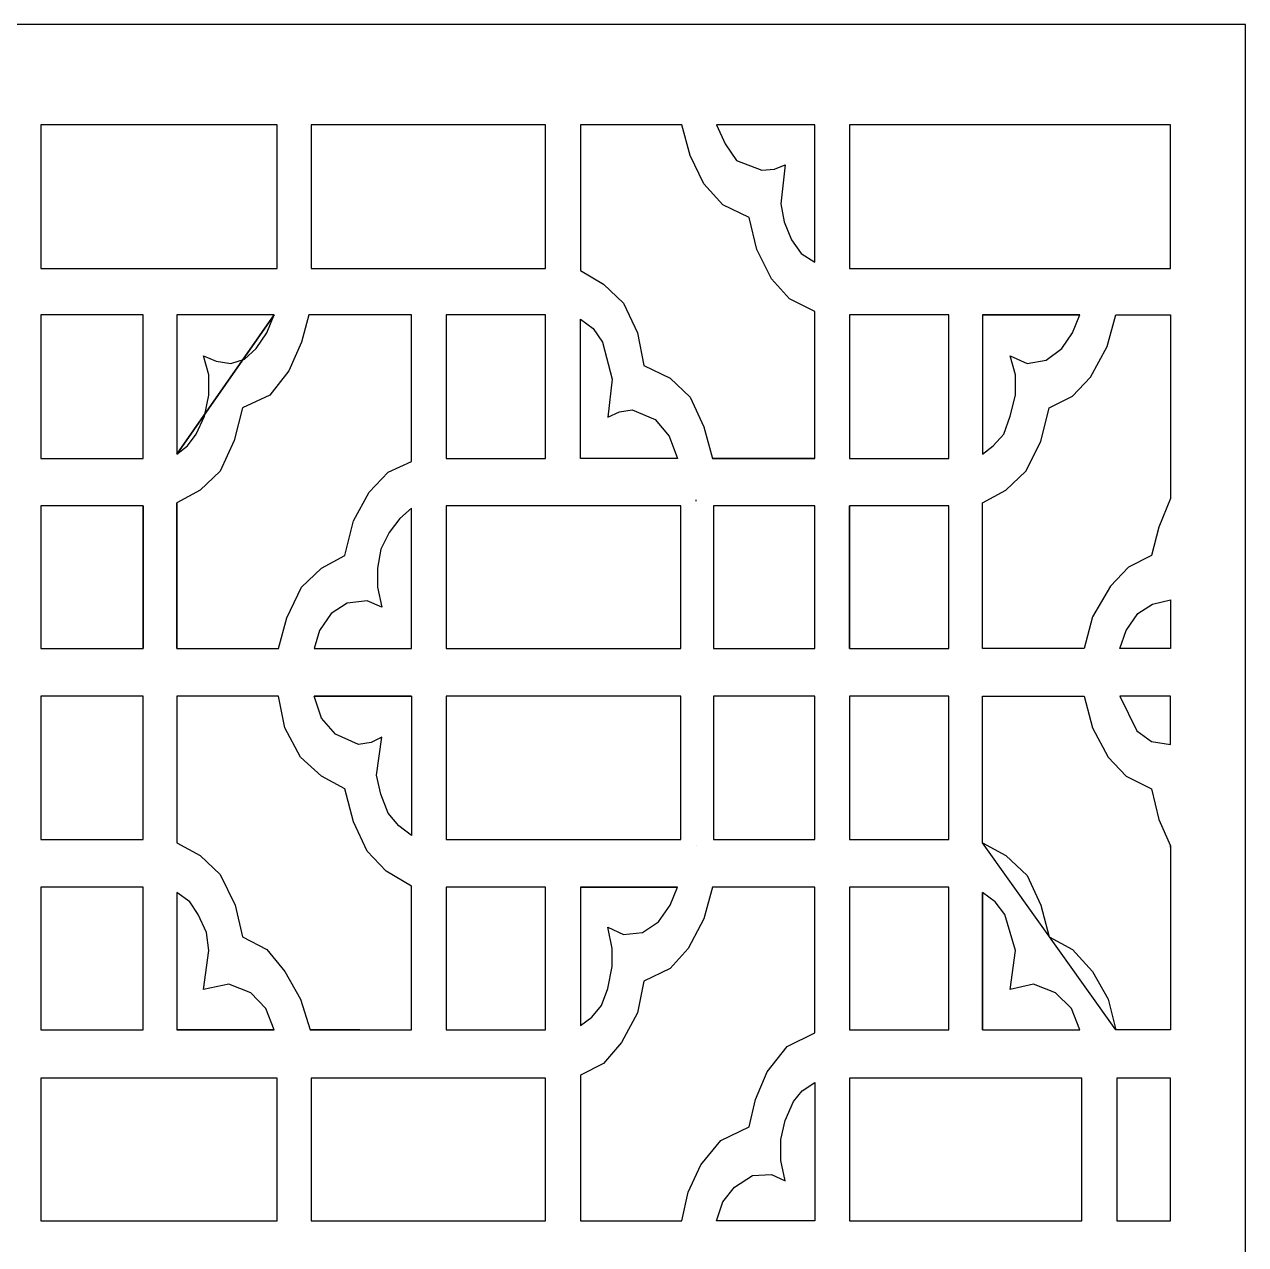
# Model space of a CAD drawing. Header units: centimetres. Extents: x 1.5 to 9.16, y 1.34 to 9.
# Drawn here: x 5.329 to 9.161, y 5.172 to 9.001 of the extents above; entities that cross this region are included whole.
import ezdxf

# ---------------------------------------------------------------- set-up
doc = ezdxf.new("R2010")
doc.units = ezdxf.units.CM
doc.header["$MEASUREMENT"] = 0
doc.layers.add('layer 1', color=7, linetype='Continuous')

msp = doc.modelspace()

# ---------------------------------------------------------------- linework, layer by layer
at = {"layer": 'layer 1', "color": 250}
for points, knots in [([(9.16051, 9.00077), (9.16051, 9.00077), (9.16051, 1.34404), (9.16051, 1.34404), (9.16051, 1.34404), (9.16051, 1.34404), (1.50046, 1.34404), (1.50046, 1.34404), (1.50046, 1.34404), (1.50046, 1.34404), (1.50046, 9.00077), (1.50046, 9.00077), (1.50046, 9.00077), (1.50046, 9.00077), (9.16051, 9.00077), (9.16051, 9.00077)], [0, 0, 0, 0, 0.2, 0.2, 0.2, 0.2, 0.4, 0.4, 0.4, 0.4, 0.6, 0.6, 0.6, 0.6, 1, 1, 1, 1]), ([(5.38019, 8.23543), (5.38019, 8.23543), (5.38019, 8.68602), (5.38019, 8.68602), (5.38019, 8.68602), (5.38019, 8.68602), (5.75457, 8.68602), (5.75457, 8.68602), (5.75457, 8.68602), (5.75457, 8.68602), (6.12234, 8.68602), (6.12234, 8.68602), (6.12234, 8.68602), (6.12234, 8.68602), (6.12234, 8.23543), (6.12234, 8.23543), (6.12234, 8.23543), (6.12234, 8.23543), (5.38019, 8.23543), (5.38019, 8.23543)], [0, 0, 0, 0, 0.1666667, 0.1666667, 0.1666667, 0.1666667, 0.3333333, 0.3333333, 0.3333333, 0.3333333, 0.5, 0.5, 0.5, 0.5, 0.6666667, 0.6666667, 0.6666667, 0.6666667, 1, 1, 1, 1]), ([(6.22836, 8.68602), (6.22836, 8.68602), (6.59612, 8.68602), (6.59612, 8.68602), (6.59612, 8.68602), (6.59612, 8.68602), (6.96388, 8.68602), (6.96388, 8.68602), (6.96388, 8.68602), (6.96388, 8.68602), (6.96388, 8.23543), (6.96388, 8.23543), (6.96388, 8.23543), (6.96388, 8.23543), (6.22836, 8.23543), (6.22836, 8.23543), (6.22836, 8.23543), (6.22836, 8.23543), (6.22836, 8.68602), (6.22836, 8.68602)], [0, 0, 0, 0, 0.1666667, 0.1666667, 0.1666667, 0.1666667, 0.3333333, 0.3333333, 0.3333333, 0.3333333, 0.5, 0.5, 0.5, 0.5, 0.6666667, 0.6666667, 0.6666667, 0.6666667, 1, 1, 1, 1]), ([(7.48736, 7.63906), (7.48736, 7.63906), (7.46086, 7.73845), (7.46086, 7.73845), (7.46086, 7.73845), (7.46086, 7.73845), (7.41779, 7.83122), (7.41779, 7.83122), (7.41779, 7.83122), (7.41779, 7.83122), (7.35484, 7.89086), (7.35484, 7.89086), (7.35484, 7.89086), (7.35484, 7.89086), (7.27201, 7.93061), (7.27201, 7.93061), (7.27201, 7.93061), (7.27201, 7.93061), (7.25213, 8.03332), (7.25213, 8.03332), (7.25213, 8.03332), (7.25213, 8.03332), (7.20906, 8.12609), (7.20906, 8.12609), (7.20906, 8.12609), (7.20906, 8.12609), (7.14611, 8.18573), (7.14611, 8.18573), (7.14611, 8.18573), (7.14611, 8.18573), (7.07322, 8.2288), (7.07322, 8.2288), (7.07322, 8.2288), (7.07322, 8.2288), (7.07322, 8.68602), (7.07322, 8.68602), (7.07322, 8.68602), (7.07322, 8.68602), (7.39128, 8.68602), (7.39128, 8.68602), (7.39128, 8.68602), (7.39128, 8.68602), (7.41779, 8.58994), (7.41779, 8.58994), (7.41779, 8.58994), (7.41779, 8.58994), (7.46086, 8.50048), (7.46086, 8.50048), (7.46086, 8.50048), (7.46086, 8.50048), (7.52049, 8.43422), (7.52049, 8.43422), (7.52049, 8.43422), (7.52049, 8.43422), (7.60332, 8.39446), (7.60332, 8.39446), (7.60332, 8.39446), (7.60332, 8.39446), (7.62652, 8.29506), (7.62652, 8.29506), (7.62652, 8.29506), (7.62652, 8.29506), (7.6729, 8.20229), (7.6729, 8.20229), (7.6729, 8.20229), (7.6729, 8.20229), (7.72922, 8.13934), (7.72922, 8.13934), (7.72922, 8.13934), (7.72922, 8.13934), (7.80875, 8.09959), (7.80875, 8.09959), (7.80875, 8.09959), (7.80875, 8.09959), (7.80875, 7.63906), (7.80875, 7.63906), (7.80875, 7.63906), (7.80875, 7.63906), (7.48736, 7.63906), (7.48736, 7.63906)], [0, 0, 0, 0, 0.047619, 0.047619, 0.047619, 0.047619, 0.0952381, 0.0952381, 0.0952381, 0.0952381, 0.1428571, 0.1428571, 0.1428571, 0.1428571, 0.1904762, 0.1904762, 0.1904762, 0.1904762, 0.2380952, 0.2380952, 0.2380952, 0.2380952, 0.2857143, 0.2857143, 0.2857143, 0.2857143, 0.3333333, 0.3333333, 0.3333333, 0.3333333, 0.3809524, 0.3809524, 0.3809524, 0.3809524, 0.4285714, 0.4285714, 0.4285714, 0.4285714, 0.4761905, 0.4761905, 0.4761905, 0.4761905, 0.5238095, 0.5238095, 0.5238095, 0.5238095, 0.5714286, 0.5714286, 0.5714286, 0.5714286, 0.6190476, 0.6190476, 0.6190476, 0.6190476, 0.6666667, 0.6666667, 0.6666667, 0.6666667, 0.7142857, 0.7142857, 0.7142857, 0.7142857, 0.7619048, 0.7619048, 0.7619048, 0.7619048, 0.8095238, 0.8095238, 0.8095238, 0.8095238, 0.8571429, 0.8571429, 0.8571429, 0.8571429, 0.9047619, 0.9047619, 0.9047619, 0.9047619, 1, 1, 1, 1]), ([(7.50062, 8.68602), (7.50062, 8.68602), (7.80875, 8.68602), (7.80875, 8.68602), (7.80875, 8.68602), (7.80875, 8.68602), (7.80875, 8.25531), (7.80875, 8.25531), (7.80875, 8.25531), (7.80875, 8.25531), (7.76567, 8.28181), (7.76567, 8.28181), (7.76567, 8.28181), (7.76567, 8.28181), (7.73585, 8.32488), (7.73585, 8.32488), (7.73585, 8.32488), (7.73585, 8.32488), (7.71266, 8.38121), (7.71266, 8.38121), (7.71266, 8.38121), (7.71266, 8.38121), (7.70272, 8.43753), (7.70272, 8.43753), (7.70272, 8.43753), (7.70272, 8.43753), (7.71597, 8.56012), (7.71597, 8.56012), (7.71597, 8.56012), (7.71597, 8.56012), (7.68284, 8.54686), (7.68284, 8.54686), (7.68284, 8.54686), (7.68284, 8.54686), (7.64308, 8.54355), (7.64308, 8.54355), (7.64308, 8.54355), (7.64308, 8.54355), (7.56357, 8.57337), (7.56357, 8.57337), (7.56357, 8.57337), (7.56357, 8.57337), (7.52712, 8.62638), (7.52712, 8.62638), (7.52712, 8.62638), (7.52712, 8.62638), (7.50062, 8.68602), (7.50062, 8.68602)], [0, 0, 0, 0, 0.0769231, 0.0769231, 0.0769231, 0.0769231, 0.1538462, 0.1538462, 0.1538462, 0.1538462, 0.2307692, 0.2307692, 0.2307692, 0.2307692, 0.3076923, 0.3076923, 0.3076923, 0.3076923, 0.3846154, 0.3846154, 0.3846154, 0.3846154, 0.4615385, 0.4615385, 0.4615385, 0.4615385, 0.5384615, 0.5384615, 0.5384615, 0.5384615, 0.6153846, 0.6153846, 0.6153846, 0.6153846, 0.6923077, 0.6923077, 0.6923077, 0.6923077, 0.7692308, 0.7692308, 0.7692308, 0.7692308, 0.8461538, 0.8461538, 0.8461538, 0.8461538, 1, 1, 1, 1]), ([(8.92528, 8.23543), (8.92528, 8.23543), (7.91807, 8.23543), (7.91807, 8.23543), (7.91807, 8.23543), (7.91807, 8.23543), (7.91807, 8.68602), (7.91807, 8.68602), (7.91807, 8.68602), (7.91807, 8.68602), (8.28254, 8.68602), (8.28254, 8.68602), (8.28254, 8.68602), (8.28254, 8.68602), (8.70331, 8.68602), (8.70331, 8.68602), (8.70331, 8.68602), (8.70331, 8.68602), (8.92528, 8.68602), (8.92528, 8.68602), (8.92528, 8.68602), (8.92528, 8.68602), (8.92528, 8.23543), (8.92528, 8.23543)], [0, 0, 0, 0, 0.1428571, 0.1428571, 0.1428571, 0.1428571, 0.2857143, 0.2857143, 0.2857143, 0.2857143, 0.4285714, 0.4285714, 0.4285714, 0.4285714, 0.5714286, 0.5714286, 0.5714286, 0.5714286, 0.7142857, 0.7142857, 0.7142857, 0.7142857, 1, 1, 1, 1]), ([(5.38019, 8.08965), (5.38019, 8.08965), (5.70156, 8.08965), (5.70156, 8.08965), (5.70156, 8.08965), (5.70156, 8.08965), (5.70156, 7.63906), (5.70156, 7.63906), (5.70156, 7.63906), (5.70156, 7.63906), (5.38019, 7.63906), (5.38019, 7.63906), (5.38019, 7.63906), (5.38019, 7.63906), (5.38019, 8.08965), (5.38019, 8.08965)], [0, 0, 0, 0, 0.2, 0.2, 0.2, 0.2, 0.4, 0.4, 0.4, 0.4, 0.6, 0.6, 0.6, 0.6, 1, 1, 1, 1]), ([(5.80758, 7.65231), (5.80758, 7.65231), (5.80758, 8.08965), (5.80758, 8.08965), (5.80758, 8.08965), (5.80758, 8.08965), (6.1124, 8.08965), (6.1124, 8.08965), (6.1124, 8.08965), (6.1124, 8.08965), (5.80758, 7.65231), (5.80758, 7.65231)], [0, 0, 0, 0, 0.25, 0.25, 0.25, 0.25, 0.5, 0.5, 0.5, 0.5, 1, 1, 1, 1]), ([(6.1124, 8.08965), (6.1124, 8.08965), (6.0892, 8.03332), (6.0892, 8.03332), (6.0892, 8.03332), (6.0892, 8.03332), (6.05607, 7.98363), (6.05607, 7.98363), (6.05607, 7.98363), (6.05607, 7.98363), (6.01963, 7.95049), (6.01963, 7.95049), (6.01963, 7.95049), (6.01963, 7.95049), (5.97656, 7.93724), (5.97656, 7.93724), (5.97656, 7.93724), (5.97656, 7.93724), (5.93017, 7.94387), (5.93017, 7.94387), (5.93017, 7.94387), (5.93017, 7.94387), (5.89041, 7.96043), (5.89041, 7.96043), (5.89041, 7.96043), (5.89041, 7.96043), (5.90698, 7.9008), (5.90698, 7.9008), (5.90698, 7.9008), (5.90698, 7.9008), (5.90698, 7.83785), (5.90698, 7.83785), (5.90698, 7.83785), (5.90698, 7.83785), (5.89373, 7.77158), (5.89373, 7.77158), (5.89373, 7.77158), (5.89373, 7.77158), (5.86722, 7.71526), (5.86722, 7.71526), (5.86722, 7.71526), (5.86722, 7.71526), (5.84072, 7.67881), (5.84072, 7.67881), (5.84072, 7.67881), (5.84072, 7.67881), (5.80758, 7.65231), (5.80758, 7.65231), (5.80758, 7.65231), (5.80758, 7.65231), (6.1124, 8.08965), (6.1124, 8.08965)], [0, 0, 0, 0, 0.0714286, 0.0714286, 0.0714286, 0.0714286, 0.1428571, 0.1428571, 0.1428571, 0.1428571, 0.2142857, 0.2142857, 0.2142857, 0.2142857, 0.2857143, 0.2857143, 0.2857143, 0.2857143, 0.3571429, 0.3571429, 0.3571429, 0.3571429, 0.4285714, 0.4285714, 0.4285714, 0.4285714, 0.5, 0.5, 0.5, 0.5, 0.5714286, 0.5714286, 0.5714286, 0.5714286, 0.6428571, 0.6428571, 0.6428571, 0.6428571, 0.7142857, 0.7142857, 0.7142857, 0.7142857, 0.7857143, 0.7857143, 0.7857143, 0.7857143, 0.8571429, 0.8571429, 0.8571429, 0.8571429, 1, 1, 1, 1]), ([(5.80758, 7.4999), (5.80758, 7.4999), (5.88047, 7.53966), (5.88047, 7.53966), (5.88047, 7.53966), (5.88047, 7.53966), (5.94342, 7.5993), (5.94342, 7.5993), (5.94342, 7.5993), (5.94342, 7.5993), (5.9865, 7.69538), (5.9865, 7.69538), (5.9865, 7.69538), (5.9865, 7.69538), (6.013, 7.79809), (6.013, 7.79809), (6.013, 7.79809), (6.013, 7.79809), (6.09914, 7.83785), (6.09914, 7.83785), (6.09914, 7.83785), (6.09914, 7.83785), (6.15878, 7.91405), (6.15878, 7.91405), (6.15878, 7.91405), (6.15878, 7.91405), (6.19854, 8.0035), (6.19854, 8.0035), (6.19854, 8.0035), (6.19854, 8.0035), (6.22173, 8.08965), (6.22173, 8.08965), (6.22173, 8.08965), (6.22173, 8.08965), (6.54311, 8.08965), (6.54311, 8.08965), (6.54311, 8.08965), (6.54311, 8.08965), (6.54311, 7.62912), (6.54311, 7.62912), (6.54311, 7.62912), (6.54311, 7.62912), (6.47022, 7.59598), (6.47022, 7.59598), (6.47022, 7.59598), (6.47022, 7.59598), (6.41058, 7.53303), (6.41058, 7.53303), (6.41058, 7.53303), (6.41058, 7.53303), (6.36088, 7.44358), (6.36088, 7.44358), (6.36088, 7.44358), (6.36088, 7.44358), (6.33438, 7.33424), (6.33438, 7.33424), (6.33438, 7.33424), (6.33438, 7.33424), (6.26149, 7.29449), (6.26149, 7.29449), (6.26149, 7.29449), (6.26149, 7.29449), (6.19854, 7.23485), (6.19854, 7.23485), (6.19854, 7.23485), (6.19854, 7.23485), (6.15215, 7.13877), (6.15215, 7.13877), (6.15215, 7.13877), (6.15215, 7.13877), (6.12565, 7.04269), (6.12565, 7.04269), (6.12565, 7.04269), (6.12565, 7.04269), (5.80758, 7.04269), (5.80758, 7.04269), (5.80758, 7.04269), (5.80758, 7.04269), (5.80758, 7.4999), (5.80758, 7.4999)], [0, 0, 0, 0, 0.047619, 0.047619, 0.047619, 0.047619, 0.0952381, 0.0952381, 0.0952381, 0.0952381, 0.1428571, 0.1428571, 0.1428571, 0.1428571, 0.1904762, 0.1904762, 0.1904762, 0.1904762, 0.2380952, 0.2380952, 0.2380952, 0.2380952, 0.2857143, 0.2857143, 0.2857143, 0.2857143, 0.3333333, 0.3333333, 0.3333333, 0.3333333, 0.3809524, 0.3809524, 0.3809524, 0.3809524, 0.4285714, 0.4285714, 0.4285714, 0.4285714, 0.4761905, 0.4761905, 0.4761905, 0.4761905, 0.5238095, 0.5238095, 0.5238095, 0.5238095, 0.5714286, 0.5714286, 0.5714286, 0.5714286, 0.6190476, 0.6190476, 0.6190476, 0.6190476, 0.6666667, 0.6666667, 0.6666667, 0.6666667, 0.7142857, 0.7142857, 0.7142857, 0.7142857, 0.7619048, 0.7619048, 0.7619048, 0.7619048, 0.8095238, 0.8095238, 0.8095238, 0.8095238, 0.8571429, 0.8571429, 0.8571429, 0.8571429, 0.9047619, 0.9047619, 0.9047619, 0.9047619, 1, 1, 1, 1]), ([(6.96388, 8.08965), (6.96388, 8.08965), (6.96388, 7.63906), (6.96388, 7.63906), (6.96388, 7.63906), (6.96388, 7.63906), (6.65244, 7.63906), (6.65244, 7.63906), (6.65244, 7.63906), (6.65244, 7.63906), (6.65244, 8.08965), (6.65244, 8.08965), (6.65244, 8.08965), (6.65244, 8.08965), (6.96388, 8.08965), (6.96388, 8.08965)], [0, 0, 0, 0, 0.2, 0.2, 0.2, 0.2, 0.4, 0.4, 0.4, 0.4, 0.6, 0.6, 0.6, 0.6, 1, 1, 1, 1]), ([(7.91807, 7.63906), (7.91807, 7.63906), (7.91807, 8.08965), (7.91807, 8.08965), (7.91807, 8.08965), (7.91807, 8.08965), (8.22953, 8.08965), (8.22953, 8.08965), (8.22953, 8.08965), (8.22953, 8.08965), (8.22953, 7.63906), (8.22953, 7.63906), (8.22953, 7.63906), (8.22953, 7.63906), (7.91807, 7.63906), (7.91807, 7.63906)], [0, 0, 0, 0, 0.2, 0.2, 0.2, 0.2, 0.4, 0.4, 0.4, 0.4, 0.6, 0.6, 0.6, 0.6, 1, 1, 1, 1]), ([(8.33553, 7.4999), (8.33553, 7.4999), (8.33553, 7.04269), (8.33553, 7.04269), (8.33553, 7.04269), (8.33553, 7.04269), (8.65361, 7.04269), (8.65361, 7.04269), (8.65361, 7.04269), (8.65361, 7.04269), (8.68012, 7.14208), (8.68012, 7.14208), (8.68012, 7.14208), (8.68012, 7.14208), (8.73644, 7.23816), (8.73644, 7.23816), (8.73644, 7.23816), (8.73644, 7.23816), (8.79275, 7.2978), (8.79275, 7.2978), (8.79275, 7.2978), (8.79275, 7.2978), (8.86564, 7.33424), (8.86564, 7.33424), (8.86564, 7.33424), (8.86564, 7.33424), (8.88885, 7.4237), (8.88885, 7.4237), (8.88885, 7.4237), (8.88885, 7.4237), (8.92528, 7.51316), (8.92528, 7.51316), (8.92528, 7.51316), (8.92528, 7.51316), (8.92528, 8.08965), (8.92528, 8.08965), (8.92528, 8.08965), (8.92528, 8.08965), (8.75299, 8.08965), (8.75299, 8.08965), (8.75299, 8.08965), (8.75299, 8.08965), (8.7265, 7.99025), (8.7265, 7.99025), (8.7265, 7.99025), (8.7265, 7.99025), (8.67349, 7.89417), (8.67349, 7.89417), (8.67349, 7.89417), (8.67349, 7.89417), (8.61715, 7.83453), (8.61715, 7.83453), (8.61715, 7.83453), (8.61715, 7.83453), (8.54426, 7.79809), (8.54426, 7.79809), (8.54426, 7.79809), (8.54426, 7.79809), (8.51776, 7.69207), (8.51776, 7.69207), (8.51776, 7.69207), (8.51776, 7.69207), (8.47137, 7.5993), (8.47137, 7.5993), (8.47137, 7.5993), (8.47137, 7.5993), (8.40842, 7.53966), (8.40842, 7.53966), (8.40842, 7.53966), (8.40842, 7.53966), (8.33553, 7.4999), (8.33553, 7.4999)], [0, 0, 0, 0, 0.0526316, 0.0526316, 0.0526316, 0.0526316, 0.1052632, 0.1052632, 0.1052632, 0.1052632, 0.1578947, 0.1578947, 0.1578947, 0.1578947, 0.2105263, 0.2105263, 0.2105263, 0.2105263, 0.2631579, 0.2631579, 0.2631579, 0.2631579, 0.3157895, 0.3157895, 0.3157895, 0.3157895, 0.3684211, 0.3684211, 0.3684211, 0.3684211, 0.4210526, 0.4210526, 0.4210526, 0.4210526, 0.4736842, 0.4736842, 0.4736842, 0.4736842, 0.5263158, 0.5263158, 0.5263158, 0.5263158, 0.5789474, 0.5789474, 0.5789474, 0.5789474, 0.6315789, 0.6315789, 0.6315789, 0.6315789, 0.6842105, 0.6842105, 0.6842105, 0.6842105, 0.7368421, 0.7368421, 0.7368421, 0.7368421, 0.7894737, 0.7894737, 0.7894737, 0.7894737, 0.8421053, 0.8421053, 0.8421053, 0.8421053, 0.8947368, 0.8947368, 0.8947368, 0.8947368, 1, 1, 1, 1]), ([(8.64036, 8.08965), (8.64036, 8.08965), (8.61715, 8.03332), (8.61715, 8.03332), (8.61715, 8.03332), (8.61715, 8.03332), (8.58402, 7.98363), (8.58402, 7.98363), (8.58402, 7.98363), (8.58402, 7.98363), (8.53432, 7.94718), (8.53432, 7.94718), (8.53432, 7.94718), (8.53432, 7.94718), (8.47469, 7.93724), (8.47469, 7.93724), (8.47469, 7.93724), (8.47469, 7.93724), (8.42168, 7.96043), (8.42168, 7.96043), (8.42168, 7.96043), (8.42168, 7.96043), (8.43824, 7.9008), (8.43824, 7.9008), (8.43824, 7.9008), (8.43824, 7.9008), (8.43824, 7.83785), (8.43824, 7.83785), (8.43824, 7.83785), (8.43824, 7.83785), (8.42168, 7.77158), (8.42168, 7.77158), (8.42168, 7.77158), (8.42168, 7.77158), (8.4018, 7.71526), (8.4018, 7.71526), (8.4018, 7.71526), (8.4018, 7.71526), (8.36867, 7.67881), (8.36867, 7.67881), (8.36867, 7.67881), (8.36867, 7.67881), (8.33553, 7.65231), (8.33553, 7.65231), (8.33553, 7.65231), (8.33553, 7.65231), (8.33553, 8.08965), (8.33553, 8.08965), (8.33553, 8.08965), (8.33553, 8.08965), (8.64036, 8.08965), (8.64036, 8.08965)], [0, 0, 0, 0, 0.0714286, 0.0714286, 0.0714286, 0.0714286, 0.1428571, 0.1428571, 0.1428571, 0.1428571, 0.2142857, 0.2142857, 0.2142857, 0.2142857, 0.2857143, 0.2857143, 0.2857143, 0.2857143, 0.3571429, 0.3571429, 0.3571429, 0.3571429, 0.4285714, 0.4285714, 0.4285714, 0.4285714, 0.5, 0.5, 0.5, 0.5, 0.5714286, 0.5714286, 0.5714286, 0.5714286, 0.6428571, 0.6428571, 0.6428571, 0.6428571, 0.7142857, 0.7142857, 0.7142857, 0.7142857, 0.7857143, 0.7857143, 0.7857143, 0.7857143, 0.8571429, 0.8571429, 0.8571429, 0.8571429, 1, 1, 1, 1]), ([(8.33553, 8.08965), (8.33553, 8.08965), (8.64036, 8.08965), (8.64036, 8.08965), (8.64036, 8.08965), (8.64036, 8.08965), (8.33553, 8.08965), (8.33553, 8.08965)], [0, 0, 0, 0, 0.3333333, 0.3333333, 0.3333333, 0.3333333, 1, 1, 1, 1]), ([(7.07322, 8.07639), (7.07322, 8.07639), (7.07322, 7.63906), (7.07322, 7.63906), (7.07322, 7.63906), (7.07322, 7.63906), (7.37803, 7.63906), (7.37803, 7.63906), (7.37803, 7.63906), (7.37803, 7.63906), (7.35152, 7.70863), (7.35152, 7.70863), (7.35152, 7.70863), (7.35152, 7.70863), (7.30845, 7.76164), (7.30845, 7.76164), (7.30845, 7.76164), (7.30845, 7.76164), (7.23556, 7.79146), (7.23556, 7.79146), (7.23556, 7.79146), (7.23556, 7.79146), (7.1958, 7.78484), (7.1958, 7.78484), (7.1958, 7.78484), (7.1958, 7.78484), (7.15936, 7.76827), (7.15936, 7.76827), (7.15936, 7.76827), (7.15936, 7.76827), (7.17261, 7.88754), (7.17261, 7.88754), (7.17261, 7.88754), (7.17261, 7.88754), (7.14279, 8.0035), (7.14279, 8.0035), (7.14279, 8.0035), (7.14279, 8.0035), (7.11297, 8.04658), (7.11297, 8.04658), (7.11297, 8.04658), (7.11297, 8.04658), (7.07322, 8.07639), (7.07322, 8.07639)], [0, 0, 0, 0, 0.0833333, 0.0833333, 0.0833333, 0.0833333, 0.1666667, 0.1666667, 0.1666667, 0.1666667, 0.25, 0.25, 0.25, 0.25, 0.3333333, 0.3333333, 0.3333333, 0.3333333, 0.4166667, 0.4166667, 0.4166667, 0.4166667, 0.5, 0.5, 0.5, 0.5, 0.5833333, 0.5833333, 0.5833333, 0.5833333, 0.6666667, 0.6666667, 0.6666667, 0.6666667, 0.75, 0.75, 0.75, 0.75, 0.8333333, 0.8333333, 0.8333333, 0.8333333, 1, 1, 1, 1]), ([(7.80875, 7.63906), (7.80875, 7.63906), (7.48736, 7.63906), (7.48736, 7.63906), (7.48736, 7.63906), (7.48736, 7.63906), (7.80875, 7.63906), (7.80875, 7.63906)], [0, 0, 0, 0, 0.3333333, 0.3333333, 0.3333333, 0.3333333, 1, 1, 1, 1]), ([(5.70156, 7.04269), (5.70156, 7.04269), (5.38019, 7.04269), (5.38019, 7.04269), (5.38019, 7.04269), (5.38019, 7.04269), (5.38019, 7.48996), (5.38019, 7.48996), (5.38019, 7.48996), (5.38019, 7.48996), (5.70156, 7.48996), (5.70156, 7.48996), (5.70156, 7.48996), (5.70156, 7.48996), (5.70156, 7.04269), (5.70156, 7.04269)], [0, 0, 0, 0, 0.2, 0.2, 0.2, 0.2, 0.4, 0.4, 0.4, 0.4, 0.6, 0.6, 0.6, 0.6, 1, 1, 1, 1]), ([(5.70156, 7.48996), (5.70156, 7.48996), (5.70156, 7.04269), (5.70156, 7.04269), (5.70156, 7.04269), (5.70156, 7.04269), (5.70156, 7.48996), (5.70156, 7.48996)], [0, 0, 0, 0, 0.3333333, 0.3333333, 0.3333333, 0.3333333, 1, 1, 1, 1]), ([(5.80758, 7.04269), (5.80758, 7.04269), (5.80758, 7.4999), (5.80758, 7.4999), (5.80758, 7.4999), (5.80758, 7.4999), (5.80758, 7.04269), (5.80758, 7.04269)], [0, 0, 0, 0, 0.3333333, 0.3333333, 0.3333333, 0.3333333, 1, 1, 1, 1]), ([(6.54311, 7.48334), (6.54311, 7.48334), (6.54311, 7.04269), (6.54311, 7.04269), (6.54311, 7.04269), (6.54311, 7.04269), (6.2383, 7.04269), (6.2383, 7.04269), (6.2383, 7.04269), (6.2383, 7.04269), (6.25486, 7.09901), (6.25486, 7.09901), (6.25486, 7.09901), (6.25486, 7.09901), (6.29131, 7.15202), (6.29131, 7.15202), (6.29131, 7.15202), (6.29131, 7.15202), (6.34101, 7.18515), (6.34101, 7.18515), (6.34101, 7.18515), (6.34101, 7.18515), (6.40396, 7.19178), (6.40396, 7.19178), (6.40396, 7.19178), (6.40396, 7.19178), (6.45034, 7.1719), (6.45034, 7.1719), (6.45034, 7.1719), (6.45034, 7.1719), (6.43709, 7.23485), (6.43709, 7.23485), (6.43709, 7.23485), (6.43709, 7.23485), (6.43709, 7.29449), (6.43709, 7.29449), (6.43709, 7.29449), (6.43709, 7.29449), (6.44703, 7.35412), (6.44703, 7.35412), (6.44703, 7.35412), (6.44703, 7.35412), (6.47353, 7.40713), (6.47353, 7.40713), (6.47353, 7.40713), (6.47353, 7.40713), (6.50666, 7.45021), (6.50666, 7.45021), (6.50666, 7.45021), (6.50666, 7.45021), (6.54311, 7.48334), (6.54311, 7.48334)], [0, 0, 0, 0, 0.0714286, 0.0714286, 0.0714286, 0.0714286, 0.1428571, 0.1428571, 0.1428571, 0.1428571, 0.2142857, 0.2142857, 0.2142857, 0.2142857, 0.2857143, 0.2857143, 0.2857143, 0.2857143, 0.3571429, 0.3571429, 0.3571429, 0.3571429, 0.4285714, 0.4285714, 0.4285714, 0.4285714, 0.5, 0.5, 0.5, 0.5, 0.5714286, 0.5714286, 0.5714286, 0.5714286, 0.6428571, 0.6428571, 0.6428571, 0.6428571, 0.7142857, 0.7142857, 0.7142857, 0.7142857, 0.7857143, 0.7857143, 0.7857143, 0.7857143, 0.8571429, 0.8571429, 0.8571429, 0.8571429, 1, 1, 1, 1]), ([(7.38797, 7.48996), (7.38797, 7.48996), (7.38797, 7.04269), (7.38797, 7.04269), (7.38797, 7.04269), (7.38797, 7.04269), (6.65244, 7.04269), (6.65244, 7.04269), (6.65244, 7.04269), (6.65244, 7.04269), (6.65244, 7.48996), (6.65244, 7.48996), (6.65244, 7.48996), (6.65244, 7.48996), (7.38797, 7.48996), (7.38797, 7.48996)], [0, 0, 0, 0, 0.2, 0.2, 0.2, 0.2, 0.4, 0.4, 0.4, 0.4, 0.6, 0.6, 0.6, 0.6, 1, 1, 1, 1]), ([(7.43435, 7.50653), (7.43435, 7.50653), (7.43766, 7.50653), (7.43766, 7.50653), (7.43766, 7.50653), (7.43766, 7.50653), (7.43435, 7.50653), (7.43435, 7.50653)], [0, 0, 0, 0, 0.3333333, 0.3333333, 0.3333333, 0.3333333, 1, 1, 1, 1]), ([(7.80875, 7.48996), (7.80875, 7.48996), (7.80875, 7.04269), (7.80875, 7.04269), (7.80875, 7.04269), (7.80875, 7.04269), (7.49068, 7.04269), (7.49068, 7.04269), (7.49068, 7.04269), (7.49068, 7.04269), (7.49068, 7.48996), (7.49068, 7.48996), (7.49068, 7.48996), (7.49068, 7.48996), (7.80875, 7.48996), (7.80875, 7.48996)], [0, 0, 0, 0, 0.2, 0.2, 0.2, 0.2, 0.4, 0.4, 0.4, 0.4, 0.6, 0.6, 0.6, 0.6, 1, 1, 1, 1]), ([(7.91807, 7.48996), (7.91807, 7.48996), (8.22953, 7.48996), (8.22953, 7.48996), (8.22953, 7.48996), (8.22953, 7.48996), (8.22953, 7.04269), (8.22953, 7.04269), (8.22953, 7.04269), (8.22953, 7.04269), (7.91807, 7.04269), (7.91807, 7.04269), (7.91807, 7.04269), (7.91807, 7.04269), (7.91807, 7.48996), (7.91807, 7.48996)], [0, 0, 0, 0, 0.2, 0.2, 0.2, 0.2, 0.4, 0.4, 0.4, 0.4, 0.6, 0.6, 0.6, 0.6, 1, 1, 1, 1]), ([(7.91807, 7.04269), (7.91807, 7.04269), (7.91807, 7.48996), (7.91807, 7.48996), (7.91807, 7.48996), (7.91807, 7.48996), (7.91807, 7.04269), (7.91807, 7.04269)], [0, 0, 0, 0, 0.3333333, 0.3333333, 0.3333333, 0.3333333, 1, 1, 1, 1]), ([(8.76625, 7.04269), (8.76625, 7.04269), (8.92528, 7.04269), (8.92528, 7.04269), (8.92528, 7.04269), (8.92528, 7.04269), (8.92528, 7.19509), (8.92528, 7.19509), (8.92528, 7.19509), (8.92528, 7.19509), (8.86897, 7.18184), (8.86897, 7.18184), (8.86897, 7.18184), (8.86897, 7.18184), (8.82258, 7.15202), (8.82258, 7.15202), (8.82258, 7.15202), (8.82258, 7.15202), (8.78613, 7.09901), (8.78613, 7.09901), (8.78613, 7.09901), (8.78613, 7.09901), (8.76625, 7.04269), (8.76625, 7.04269)], [0, 0, 0, 0, 0.1428571, 0.1428571, 0.1428571, 0.1428571, 0.2857143, 0.2857143, 0.2857143, 0.2857143, 0.4285714, 0.4285714, 0.4285714, 0.4285714, 0.5714286, 0.5714286, 0.5714286, 0.5714286, 0.7142857, 0.7142857, 0.7142857, 0.7142857, 1, 1, 1, 1]), ([(5.70156, 6.89359), (5.70156, 6.89359), (5.70156, 6.443), (5.70156, 6.443), (5.70156, 6.443), (5.70156, 6.443), (5.38019, 6.443), (5.38019, 6.443), (5.38019, 6.443), (5.38019, 6.443), (5.38019, 6.89359), (5.38019, 6.89359), (5.38019, 6.89359), (5.38019, 6.89359), (5.70156, 6.89359), (5.70156, 6.89359)], [0, 0, 0, 0, 0.2, 0.2, 0.2, 0.2, 0.4, 0.4, 0.4, 0.4, 0.6, 0.6, 0.6, 0.6, 1, 1, 1, 1]), ([(6.22504, 5.84663), (6.22504, 5.84663), (6.19523, 5.94271), (6.19523, 5.94271), (6.19523, 5.94271), (6.19523, 5.94271), (6.14553, 6.02886), (6.14553, 6.02886), (6.14553, 6.02886), (6.14553, 6.02886), (6.0892, 6.09843), (6.0892, 6.09843), (6.0892, 6.09843), (6.0892, 6.09843), (6.013, 6.13819), (6.013, 6.13819), (6.013, 6.13819), (6.013, 6.13819), (5.98981, 6.23759), (5.98981, 6.23759), (5.98981, 6.23759), (5.98981, 6.23759), (5.94342, 6.33367), (5.94342, 6.33367), (5.94342, 6.33367), (5.94342, 6.33367), (5.88047, 6.3933), (5.88047, 6.3933), (5.88047, 6.3933), (5.88047, 6.3933), (5.80758, 6.43306), (5.80758, 6.43306), (5.80758, 6.43306), (5.80758, 6.43306), (5.80758, 6.89359), (5.80758, 6.89359), (5.80758, 6.89359), (5.80758, 6.89359), (6.12565, 6.89359), (6.12565, 6.89359), (6.12565, 6.89359), (6.12565, 6.89359), (6.14553, 6.7942), (6.14553, 6.7942), (6.14553, 6.7942), (6.14553, 6.7942), (6.19523, 6.70143), (6.19523, 6.70143), (6.19523, 6.70143), (6.19523, 6.70143), (6.26149, 6.64179), (6.26149, 6.64179), (6.26149, 6.64179), (6.26149, 6.64179), (6.33438, 6.60203), (6.33438, 6.60203), (6.33438, 6.60203), (6.33438, 6.60203), (6.36088, 6.49933), (6.36088, 6.49933), (6.36088, 6.49933), (6.36088, 6.49933), (6.40396, 6.40656), (6.40396, 6.40656), (6.40396, 6.40656), (6.40396, 6.40656), (6.46359, 6.34361), (6.46359, 6.34361), (6.46359, 6.34361), (6.46359, 6.34361), (6.54311, 6.29722), (6.54311, 6.29722), (6.54311, 6.29722), (6.54311, 6.29722), (6.54311, 5.84663), (6.54311, 5.84663), (6.54311, 5.84663), (6.54311, 5.84663), (6.38076, 5.84663), (6.38076, 5.84663), (6.38076, 5.84663), (6.38076, 5.84663), (6.22504, 5.84663), (6.22504, 5.84663)], [0, 0, 0, 0, 0.0454545, 0.0454545, 0.0454545, 0.0454545, 0.0909091, 0.0909091, 0.0909091, 0.0909091, 0.1363636, 0.1363636, 0.1363636, 0.1363636, 0.1818182, 0.1818182, 0.1818182, 0.1818182, 0.2272727, 0.2272727, 0.2272727, 0.2272727, 0.2727273, 0.2727273, 0.2727273, 0.2727273, 0.3181818, 0.3181818, 0.3181818, 0.3181818, 0.3636364, 0.3636364, 0.3636364, 0.3636364, 0.4090909, 0.4090909, 0.4090909, 0.4090909, 0.4545455, 0.4545455, 0.4545455, 0.4545455, 0.5, 0.5, 0.5, 0.5, 0.5454545, 0.5454545, 0.5454545, 0.5454545, 0.5909091, 0.5909091, 0.5909091, 0.5909091, 0.6363636, 0.6363636, 0.6363636, 0.6363636, 0.6818182, 0.6818182, 0.6818182, 0.6818182, 0.7272727, 0.7272727, 0.7272727, 0.7272727, 0.7727273, 0.7727273, 0.7727273, 0.7727273, 0.8181818, 0.8181818, 0.8181818, 0.8181818, 0.8636364, 0.8636364, 0.8636364, 0.8636364, 0.9090909, 0.9090909, 0.9090909, 0.9090909, 1, 1, 1, 1]), ([(6.2383, 6.89359), (6.2383, 6.89359), (6.26149, 6.82402), (6.26149, 6.82402), (6.26149, 6.82402), (6.26149, 6.82402), (6.30456, 6.77432), (6.30456, 6.77432), (6.30456, 6.77432), (6.30456, 6.77432), (6.37745, 6.74119), (6.37745, 6.74119), (6.37745, 6.74119), (6.37745, 6.74119), (6.41721, 6.74781), (6.41721, 6.74781), (6.41721, 6.74781), (6.41721, 6.74781), (6.45034, 6.76438), (6.45034, 6.76438), (6.45034, 6.76438), (6.45034, 6.76438), (6.43377, 6.64511), (6.43377, 6.64511), (6.43377, 6.64511), (6.43377, 6.64511), (6.44703, 6.58547), (6.44703, 6.58547), (6.44703, 6.58547), (6.44703, 6.58547), (6.47022, 6.52583), (6.47022, 6.52583), (6.47022, 6.52583), (6.47022, 6.52583), (6.50335, 6.48607), (6.50335, 6.48607), (6.50335, 6.48607), (6.50335, 6.48607), (6.54311, 6.45626), (6.54311, 6.45626), (6.54311, 6.45626), (6.54311, 6.45626), (6.54311, 6.89359), (6.54311, 6.89359), (6.54311, 6.89359), (6.54311, 6.89359), (6.2383, 6.89359), (6.2383, 6.89359), (6.2383, 6.89359), (6.2383, 6.89359), (6.54311, 6.89359), (6.54311, 6.89359), (6.54311, 6.89359), (6.54311, 6.89359), (6.2383, 6.89359), (6.2383, 6.89359)], [0, 0, 0, 0, 0.0666667, 0.0666667, 0.0666667, 0.0666667, 0.1333333, 0.1333333, 0.1333333, 0.1333333, 0.2, 0.2, 0.2, 0.2, 0.2666667, 0.2666667, 0.2666667, 0.2666667, 0.3333333, 0.3333333, 0.3333333, 0.3333333, 0.4, 0.4, 0.4, 0.4, 0.4666667, 0.4666667, 0.4666667, 0.4666667, 0.5333333, 0.5333333, 0.5333333, 0.5333333, 0.6, 0.6, 0.6, 0.6, 0.6666667, 0.6666667, 0.6666667, 0.6666667, 0.7333333, 0.7333333, 0.7333333, 0.7333333, 0.8, 0.8, 0.8, 0.8, 0.8666667, 0.8666667, 0.8666667, 0.8666667, 1, 1, 1, 1]), ([(7.38797, 6.443), (7.38797, 6.443), (6.65244, 6.443), (6.65244, 6.443), (6.65244, 6.443), (6.65244, 6.443), (6.65244, 6.89359), (6.65244, 6.89359), (6.65244, 6.89359), (6.65244, 6.89359), (7.38797, 6.89359), (7.38797, 6.89359), (7.38797, 6.89359), (7.38797, 6.89359), (7.38797, 6.443), (7.38797, 6.443)], [0, 0, 0, 0, 0.2, 0.2, 0.2, 0.2, 0.4, 0.4, 0.4, 0.4, 0.6, 0.6, 0.6, 0.6, 1, 1, 1, 1]), ([(7.49068, 6.443), (7.49068, 6.443), (7.49068, 6.89359), (7.49068, 6.89359), (7.49068, 6.89359), (7.49068, 6.89359), (7.80875, 6.89359), (7.80875, 6.89359), (7.80875, 6.89359), (7.80875, 6.89359), (7.80875, 6.443), (7.80875, 6.443), (7.80875, 6.443), (7.80875, 6.443), (7.49068, 6.443), (7.49068, 6.443)], [0, 0, 0, 0, 0.2, 0.2, 0.2, 0.2, 0.4, 0.4, 0.4, 0.4, 0.6, 0.6, 0.6, 0.6, 1, 1, 1, 1]), ([(8.22953, 6.89359), (8.22953, 6.89359), (8.22953, 6.443), (8.22953, 6.443), (8.22953, 6.443), (8.22953, 6.443), (7.91807, 6.443), (7.91807, 6.443), (7.91807, 6.443), (7.91807, 6.443), (7.91807, 6.89359), (7.91807, 6.89359), (7.91807, 6.89359), (7.91807, 6.89359), (8.22953, 6.89359), (8.22953, 6.89359)], [0, 0, 0, 0, 0.2, 0.2, 0.2, 0.2, 0.4, 0.4, 0.4, 0.4, 0.6, 0.6, 0.6, 0.6, 1, 1, 1, 1]), ([(8.75299, 5.84663), (8.75299, 5.84663), (8.92528, 5.84663), (8.92528, 5.84663), (8.92528, 5.84663), (8.92528, 5.84663), (8.92528, 6.42312), (8.92528, 6.42312), (8.92528, 6.42312), (8.92528, 6.42312), (8.88885, 6.50595), (8.88885, 6.50595), (8.88885, 6.50595), (8.88885, 6.50595), (8.86564, 6.60203), (8.86564, 6.60203), (8.86564, 6.60203), (8.86564, 6.60203), (8.78613, 6.64179), (8.78613, 6.64179), (8.78613, 6.64179), (8.78613, 6.64179), (8.72981, 6.70143), (8.72981, 6.70143), (8.72981, 6.70143), (8.72981, 6.70143), (8.68012, 6.7942), (8.68012, 6.7942), (8.68012, 6.7942), (8.68012, 6.7942), (8.65361, 6.89359), (8.65361, 6.89359), (8.65361, 6.89359), (8.65361, 6.89359), (8.33553, 6.89359), (8.33553, 6.89359), (8.33553, 6.89359), (8.33553, 6.89359), (8.33553, 6.43306), (8.33553, 6.43306), (8.33553, 6.43306), (8.33553, 6.43306), (8.75299, 5.84663), (8.75299, 5.84663), (8.75299, 5.84663), (8.75299, 5.84663), (8.72981, 5.94271), (8.72981, 5.94271), (8.72981, 5.94271), (8.72981, 5.94271), (8.68012, 6.02886), (8.68012, 6.02886), (8.68012, 6.02886), (8.68012, 6.02886), (8.61715, 6.09843), (8.61715, 6.09843), (8.61715, 6.09843), (8.61715, 6.09843), (8.54426, 6.13819), (8.54426, 6.13819), (8.54426, 6.13819), (8.54426, 6.13819), (8.51776, 6.23759), (8.51776, 6.23759), (8.51776, 6.23759), (8.51776, 6.23759), (8.47469, 6.33035), (8.47469, 6.33035), (8.47469, 6.33035), (8.47469, 6.33035), (8.40842, 6.3933), (8.40842, 6.3933), (8.40842, 6.3933), (8.40842, 6.3933), (8.33553, 6.43306), (8.33553, 6.43306), (8.33553, 6.43306), (8.33553, 6.43306), (8.75299, 5.84663), (8.75299, 5.84663)], [0, 0, 0, 0, 0.047619, 0.047619, 0.047619, 0.047619, 0.0952381, 0.0952381, 0.0952381, 0.0952381, 0.1428571, 0.1428571, 0.1428571, 0.1428571, 0.1904762, 0.1904762, 0.1904762, 0.1904762, 0.2380952, 0.2380952, 0.2380952, 0.2380952, 0.2857143, 0.2857143, 0.2857143, 0.2857143, 0.3333333, 0.3333333, 0.3333333, 0.3333333, 0.3809524, 0.3809524, 0.3809524, 0.3809524, 0.4285714, 0.4285714, 0.4285714, 0.4285714, 0.4761905, 0.4761905, 0.4761905, 0.4761905, 0.5238095, 0.5238095, 0.5238095, 0.5238095, 0.5714286, 0.5714286, 0.5714286, 0.5714286, 0.6190476, 0.6190476, 0.6190476, 0.6190476, 0.6666667, 0.6666667, 0.6666667, 0.6666667, 0.7142857, 0.7142857, 0.7142857, 0.7142857, 0.7619048, 0.7619048, 0.7619048, 0.7619048, 0.8095238, 0.8095238, 0.8095238, 0.8095238, 0.8571429, 0.8571429, 0.8571429, 0.8571429, 0.9047619, 0.9047619, 0.9047619, 0.9047619, 1, 1, 1, 1]), ([(8.92528, 6.74119), (8.92528, 6.74119), (8.86564, 6.75113), (8.86564, 6.75113), (8.86564, 6.75113), (8.86564, 6.75113), (8.81926, 6.78426), (8.81926, 6.78426), (8.81926, 6.78426), (8.81926, 6.78426), (8.76625, 6.89359), (8.76625, 6.89359), (8.76625, 6.89359), (8.76625, 6.89359), (8.92528, 6.89359), (8.92528, 6.89359), (8.92528, 6.89359), (8.92528, 6.89359), (8.92528, 6.74119), (8.92528, 6.74119)], [0, 0, 0, 0, 0.1666667, 0.1666667, 0.1666667, 0.1666667, 0.3333333, 0.3333333, 0.3333333, 0.3333333, 0.5, 0.5, 0.5, 0.5, 0.6666667, 0.6666667, 0.6666667, 0.6666667, 1, 1, 1, 1]), ([(7.43766, 6.42312), (7.43766, 6.42312), (7.43766, 6.42312), (7.43766, 6.42312), (7.43766, 6.42312), (7.43766, 6.42312), (7.43766, 6.42312), (7.43766, 6.42312)], [0, 0, 0, 0, 0.3333333, 0.3333333, 0.3333333, 0.3333333, 1, 1, 1, 1]), ([(8.92528, 6.42312), (8.92528, 6.42312), (8.92528, 6.41981), (8.92528, 6.41981), (8.92528, 6.41981), (8.92528, 6.41981), (8.92528, 6.42312), (8.92528, 6.42312)], [0, 0, 0, 0, 0.3333333, 0.3333333, 0.3333333, 0.3333333, 1, 1, 1, 1]), ([(5.70156, 6.29391), (5.70156, 6.29391), (5.70156, 5.84663), (5.70156, 5.84663), (5.70156, 5.84663), (5.70156, 5.84663), (5.38019, 5.84663), (5.38019, 5.84663), (5.38019, 5.84663), (5.38019, 5.84663), (5.38019, 6.29391), (5.38019, 6.29391), (5.38019, 6.29391), (5.38019, 6.29391), (5.70156, 6.29391), (5.70156, 6.29391)], [0, 0, 0, 0, 0.2, 0.2, 0.2, 0.2, 0.4, 0.4, 0.4, 0.4, 0.6, 0.6, 0.6, 0.6, 1, 1, 1, 1]), ([(6.96388, 5.84663), (6.96388, 5.84663), (6.65244, 5.84663), (6.65244, 5.84663), (6.65244, 5.84663), (6.65244, 5.84663), (6.65244, 6.29391), (6.65244, 6.29391), (6.65244, 6.29391), (6.65244, 6.29391), (6.96388, 6.29391), (6.96388, 6.29391), (6.96388, 6.29391), (6.96388, 6.29391), (6.96388, 5.84663), (6.96388, 5.84663)], [0, 0, 0, 0, 0.2, 0.2, 0.2, 0.2, 0.4, 0.4, 0.4, 0.4, 0.6, 0.6, 0.6, 0.6, 1, 1, 1, 1]), ([(7.37803, 6.29391), (7.37803, 6.29391), (7.35484, 6.23759), (7.35484, 6.23759), (7.35484, 6.23759), (7.35484, 6.23759), (7.31839, 6.18458), (7.31839, 6.18458), (7.31839, 6.18458), (7.31839, 6.18458), (7.26869, 6.15144), (7.26869, 6.15144), (7.26869, 6.15144), (7.26869, 6.15144), (7.20906, 6.14482), (7.20906, 6.14482), (7.20906, 6.14482), (7.20906, 6.14482), (7.15936, 6.16801), (7.15936, 6.16801), (7.15936, 6.16801), (7.15936, 6.16801), (7.17261, 6.10175), (7.17261, 6.10175), (7.17261, 6.10175), (7.17261, 6.10175), (7.17261, 6.04542), (7.17261, 6.04542), (7.17261, 6.04542), (7.17261, 6.04542), (7.15936, 5.97585), (7.15936, 5.97585), (7.15936, 5.97585), (7.15936, 5.97585), (7.13948, 5.92283), (7.13948, 5.92283), (7.13948, 5.92283), (7.13948, 5.92283), (7.10966, 5.88639), (7.10966, 5.88639), (7.10966, 5.88639), (7.10966, 5.88639), (7.07322, 5.85988), (7.07322, 5.85988), (7.07322, 5.85988), (7.07322, 5.85988), (7.07322, 6.29391), (7.07322, 6.29391), (7.07322, 6.29391), (7.07322, 6.29391), (7.37803, 6.29391), (7.37803, 6.29391)], [0, 0, 0, 0, 0.0714286, 0.0714286, 0.0714286, 0.0714286, 0.1428571, 0.1428571, 0.1428571, 0.1428571, 0.2142857, 0.2142857, 0.2142857, 0.2142857, 0.2857143, 0.2857143, 0.2857143, 0.2857143, 0.3571429, 0.3571429, 0.3571429, 0.3571429, 0.4285714, 0.4285714, 0.4285714, 0.4285714, 0.5, 0.5, 0.5, 0.5, 0.5714286, 0.5714286, 0.5714286, 0.5714286, 0.6428571, 0.6428571, 0.6428571, 0.6428571, 0.7142857, 0.7142857, 0.7142857, 0.7142857, 0.7857143, 0.7857143, 0.7857143, 0.7857143, 0.8571429, 0.8571429, 0.8571429, 0.8571429, 1, 1, 1, 1]), ([(7.07322, 6.29391), (7.07322, 6.29391), (7.37803, 6.29391), (7.37803, 6.29391), (7.37803, 6.29391), (7.37803, 6.29391), (7.07322, 6.29391), (7.07322, 6.29391)], [0, 0, 0, 0, 0.3333333, 0.3333333, 0.3333333, 0.3333333, 1, 1, 1, 1]), ([(7.07322, 5.70417), (7.07322, 5.70417), (7.14611, 5.74061), (7.14611, 5.74061), (7.14611, 5.74061), (7.14611, 5.74061), (7.20243, 5.80687), (7.20243, 5.80687), (7.20243, 5.80687), (7.20243, 5.80687), (7.25213, 5.89964), (7.25213, 5.89964), (7.25213, 5.89964), (7.25213, 5.89964), (7.27201, 5.99904), (7.27201, 5.99904), (7.27201, 5.99904), (7.27201, 5.99904), (7.35484, 6.0388), (7.35484, 6.0388), (7.35484, 6.0388), (7.35484, 6.0388), (7.41116, 6.10175), (7.41116, 6.10175), (7.41116, 6.10175), (7.41116, 6.10175), (7.46086, 6.19451), (7.46086, 6.19451), (7.46086, 6.19451), (7.46086, 6.19451), (7.48736, 6.29391), (7.48736, 6.29391), (7.48736, 6.29391), (7.48736, 6.29391), (7.80875, 6.29391), (7.80875, 6.29391), (7.80875, 6.29391), (7.80875, 6.29391), (7.80875, 5.83669), (7.80875, 5.83669), (7.80875, 5.83669), (7.80875, 5.83669), (7.7226, 5.79362), (7.7226, 5.79362), (7.7226, 5.79362), (7.7226, 5.79362), (7.65965, 5.71411), (7.65965, 5.71411), (7.65965, 5.71411), (7.65965, 5.71411), (7.6232, 5.62796), (7.6232, 5.62796), (7.6232, 5.62796), (7.6232, 5.62796), (7.60332, 5.54182), (7.60332, 5.54182), (7.60332, 5.54182), (7.60332, 5.54182), (7.51387, 5.49875), (7.51387, 5.49875), (7.51387, 5.49875), (7.51387, 5.49875), (7.45092, 5.42255), (7.45092, 5.42255), (7.45092, 5.42255), (7.45092, 5.42255), (7.41116, 5.3364), (7.41116, 5.3364), (7.41116, 5.3364), (7.41116, 5.3364), (7.39128, 5.24695), (7.39128, 5.24695), (7.39128, 5.24695), (7.39128, 5.24695), (7.07322, 5.24695), (7.07322, 5.24695), (7.07322, 5.24695), (7.07322, 5.24695), (7.07322, 5.70417), (7.07322, 5.70417)], [0, 0, 0, 0, 0.047619, 0.047619, 0.047619, 0.047619, 0.0952381, 0.0952381, 0.0952381, 0.0952381, 0.1428571, 0.1428571, 0.1428571, 0.1428571, 0.1904762, 0.1904762, 0.1904762, 0.1904762, 0.2380952, 0.2380952, 0.2380952, 0.2380952, 0.2857143, 0.2857143, 0.2857143, 0.2857143, 0.3333333, 0.3333333, 0.3333333, 0.3333333, 0.3809524, 0.3809524, 0.3809524, 0.3809524, 0.4285714, 0.4285714, 0.4285714, 0.4285714, 0.4761905, 0.4761905, 0.4761905, 0.4761905, 0.5238095, 0.5238095, 0.5238095, 0.5238095, 0.5714286, 0.5714286, 0.5714286, 0.5714286, 0.6190476, 0.6190476, 0.6190476, 0.6190476, 0.6666667, 0.6666667, 0.6666667, 0.6666667, 0.7142857, 0.7142857, 0.7142857, 0.7142857, 0.7619048, 0.7619048, 0.7619048, 0.7619048, 0.8095238, 0.8095238, 0.8095238, 0.8095238, 0.8571429, 0.8571429, 0.8571429, 0.8571429, 0.9047619, 0.9047619, 0.9047619, 0.9047619, 1, 1, 1, 1]), ([(7.91807, 6.29391), (7.91807, 6.29391), (8.22953, 6.29391), (8.22953, 6.29391), (8.22953, 6.29391), (8.22953, 6.29391), (8.22953, 5.84663), (8.22953, 5.84663), (8.22953, 5.84663), (8.22953, 5.84663), (7.91807, 5.84663), (7.91807, 5.84663), (7.91807, 5.84663), (7.91807, 5.84663), (7.91807, 6.29391), (7.91807, 6.29391)], [0, 0, 0, 0, 0.2, 0.2, 0.2, 0.2, 0.4, 0.4, 0.4, 0.4, 0.6, 0.6, 0.6, 0.6, 1, 1, 1, 1]), ([(5.80758, 5.84663), (5.80758, 5.84663), (5.80758, 6.27734), (5.80758, 6.27734), (5.80758, 6.27734), (5.80758, 6.27734), (5.84734, 6.24753), (5.84734, 6.24753), (5.84734, 6.24753), (5.84734, 6.24753), (5.87385, 6.20777), (5.87385, 6.20777), (5.87385, 6.20777), (5.87385, 6.20777), (5.90035, 6.15144), (5.90035, 6.15144), (5.90035, 6.15144), (5.90035, 6.15144), (5.90698, 6.09512), (5.90698, 6.09512), (5.90698, 6.09512), (5.90698, 6.09512), (5.89041, 5.97253), (5.89041, 5.97253), (5.89041, 5.97253), (5.89041, 5.97253), (5.96993, 5.9891), (5.96993, 5.9891), (5.96993, 5.9891), (5.96993, 5.9891), (6.03951, 5.96259), (6.03951, 5.96259), (6.03951, 5.96259), (6.03951, 5.96259), (6.08589, 5.9129), (6.08589, 5.9129), (6.08589, 5.9129), (6.08589, 5.9129), (6.1124, 5.84663), (6.1124, 5.84663), (6.1124, 5.84663), (6.1124, 5.84663), (5.80758, 5.84663), (5.80758, 5.84663)], [0, 0, 0, 0, 0.0833333, 0.0833333, 0.0833333, 0.0833333, 0.1666667, 0.1666667, 0.1666667, 0.1666667, 0.25, 0.25, 0.25, 0.25, 0.3333333, 0.3333333, 0.3333333, 0.3333333, 0.4166667, 0.4166667, 0.4166667, 0.4166667, 0.5, 0.5, 0.5, 0.5, 0.5833333, 0.5833333, 0.5833333, 0.5833333, 0.6666667, 0.6666667, 0.6666667, 0.6666667, 0.75, 0.75, 0.75, 0.75, 0.8333333, 0.8333333, 0.8333333, 0.8333333, 1, 1, 1, 1]), ([(8.33553, 6.27734), (8.33553, 6.27734), (8.37529, 6.24753), (8.37529, 6.24753), (8.37529, 6.24753), (8.37529, 6.24753), (8.40511, 6.20777), (8.40511, 6.20777), (8.40511, 6.20777), (8.40511, 6.20777), (8.43824, 6.09512), (8.43824, 6.09512), (8.43824, 6.09512), (8.43824, 6.09512), (8.42168, 5.97253), (8.42168, 5.97253), (8.42168, 5.97253), (8.42168, 5.97253), (8.49457, 5.9891), (8.49457, 5.9891), (8.49457, 5.9891), (8.49457, 5.9891), (8.56414, 5.96259), (8.56414, 5.96259), (8.56414, 5.96259), (8.56414, 5.96259), (8.61384, 5.9129), (8.61384, 5.9129), (8.61384, 5.9129), (8.61384, 5.9129), (8.64036, 5.84663), (8.64036, 5.84663), (8.64036, 5.84663), (8.64036, 5.84663), (8.33553, 5.84663), (8.33553, 5.84663), (8.33553, 5.84663), (8.33553, 5.84663), (8.33553, 6.27734), (8.33553, 6.27734)], [0, 0, 0, 0, 0.0909091, 0.0909091, 0.0909091, 0.0909091, 0.1818182, 0.1818182, 0.1818182, 0.1818182, 0.2727273, 0.2727273, 0.2727273, 0.2727273, 0.3636364, 0.3636364, 0.3636364, 0.3636364, 0.4545455, 0.4545455, 0.4545455, 0.4545455, 0.5454545, 0.5454545, 0.5454545, 0.5454545, 0.6363636, 0.6363636, 0.6363636, 0.6363636, 0.7272727, 0.7272727, 0.7272727, 0.7272727, 0.8181818, 0.8181818, 0.8181818, 0.8181818, 1, 1, 1, 1]), ([(8.33553, 5.84663), (8.33553, 5.84663), (8.33553, 6.27734), (8.33553, 6.27734), (8.33553, 6.27734), (8.33553, 6.27734), (8.33553, 5.84663), (8.33553, 5.84663)], [0, 0, 0, 0, 0.3333333, 0.3333333, 0.3333333, 0.3333333, 1, 1, 1, 1]), ([(6.1124, 5.84663), (6.1124, 5.84663), (5.80758, 5.84663), (5.80758, 5.84663), (5.80758, 5.84663), (5.80758, 5.84663), (6.1124, 5.84663), (6.1124, 5.84663)], [0, 0, 0, 0, 0.3333333, 0.3333333, 0.3333333, 0.3333333, 1, 1, 1, 1]), ([(6.38076, 5.84663), (6.38076, 5.84663), (6.22504, 5.84663), (6.22504, 5.84663), (6.22504, 5.84663), (6.22504, 5.84663), (6.38076, 5.84663), (6.38076, 5.84663)], [0, 0, 0, 0, 0.3333333, 0.3333333, 0.3333333, 0.3333333, 1, 1, 1, 1]), ([(6.12234, 5.24695), (6.12234, 5.24695), (5.38019, 5.24695), (5.38019, 5.24695), (5.38019, 5.24695), (5.38019, 5.24695), (5.38019, 5.69423), (5.38019, 5.69423), (5.38019, 5.69423), (5.38019, 5.69423), (6.12234, 5.69423), (6.12234, 5.69423), (6.12234, 5.69423), (6.12234, 5.69423), (6.12234, 5.24695), (6.12234, 5.24695)], [0, 0, 0, 0, 0.2, 0.2, 0.2, 0.2, 0.4, 0.4, 0.4, 0.4, 0.6, 0.6, 0.6, 0.6, 1, 1, 1, 1]), ([(6.96388, 5.69423), (6.96388, 5.69423), (6.96388, 5.24695), (6.96388, 5.24695), (6.96388, 5.24695), (6.96388, 5.24695), (6.22836, 5.24695), (6.22836, 5.24695), (6.22836, 5.24695), (6.22836, 5.24695), (6.22836, 5.69423), (6.22836, 5.69423), (6.22836, 5.69423), (6.22836, 5.69423), (6.96388, 5.69423), (6.96388, 5.69423)], [0, 0, 0, 0, 0.2, 0.2, 0.2, 0.2, 0.4, 0.4, 0.4, 0.4, 0.6, 0.6, 0.6, 0.6, 1, 1, 1, 1]), ([(7.80875, 5.68097), (7.80875, 5.68097), (7.76898, 5.65447), (7.76898, 5.65447), (7.76898, 5.65447), (7.76898, 5.65447), (7.74248, 5.62134), (7.74248, 5.62134), (7.74248, 5.62134), (7.74248, 5.62134), (7.71597, 5.5617), (7.71597, 5.5617), (7.71597, 5.5617), (7.71597, 5.5617), (7.70272, 5.50206), (7.70272, 5.50206), (7.70272, 5.50206), (7.70272, 5.50206), (7.70272, 5.4358), (7.70272, 5.4358), (7.70272, 5.4358), (7.70272, 5.4358), (7.71597, 5.37285), (7.71597, 5.37285), (7.71597, 5.37285), (7.71597, 5.37285), (7.6729, 5.39273), (7.6729, 5.39273), (7.6729, 5.39273), (7.6729, 5.39273), (7.61326, 5.38941), (7.61326, 5.38941), (7.61326, 5.38941), (7.61326, 5.38941), (7.55694, 5.35297), (7.55694, 5.35297), (7.55694, 5.35297), (7.55694, 5.35297), (7.52049, 5.30659), (7.52049, 5.30659), (7.52049, 5.30659), (7.52049, 5.30659), (7.50062, 5.24695), (7.50062, 5.24695), (7.50062, 5.24695), (7.50062, 5.24695), (7.80875, 5.24695), (7.80875, 5.24695), (7.80875, 5.24695), (7.80875, 5.24695), (7.80875, 5.68097), (7.80875, 5.68097)], [0, 0, 0, 0, 0.0714286, 0.0714286, 0.0714286, 0.0714286, 0.1428571, 0.1428571, 0.1428571, 0.1428571, 0.2142857, 0.2142857, 0.2142857, 0.2142857, 0.2857143, 0.2857143, 0.2857143, 0.2857143, 0.3571429, 0.3571429, 0.3571429, 0.3571429, 0.4285714, 0.4285714, 0.4285714, 0.4285714, 0.5, 0.5, 0.5, 0.5, 0.5714286, 0.5714286, 0.5714286, 0.5714286, 0.6428571, 0.6428571, 0.6428571, 0.6428571, 0.7142857, 0.7142857, 0.7142857, 0.7142857, 0.7857143, 0.7857143, 0.7857143, 0.7857143, 0.8571429, 0.8571429, 0.8571429, 0.8571429, 1, 1, 1, 1]), ([(7.91807, 5.69423), (7.91807, 5.69423), (8.64699, 5.69423), (8.64699, 5.69423), (8.64699, 5.69423), (8.64699, 5.69423), (8.64699, 5.24695), (8.64699, 5.24695), (8.64699, 5.24695), (8.64699, 5.24695), (7.91807, 5.24695), (7.91807, 5.24695), (7.91807, 5.24695), (7.91807, 5.24695), (7.91807, 5.69423), (7.91807, 5.69423)], [0, 0, 0, 0, 0.2, 0.2, 0.2, 0.2, 0.4, 0.4, 0.4, 0.4, 0.6, 0.6, 0.6, 0.6, 1, 1, 1, 1]), ([(8.92528, 5.69423), (8.92528, 5.69423), (8.92528, 5.24695), (8.92528, 5.24695), (8.92528, 5.24695), (8.92528, 5.24695), (8.75632, 5.24695), (8.75632, 5.24695), (8.75632, 5.24695), (8.75632, 5.24695), (8.75632, 5.69423), (8.75632, 5.69423), (8.75632, 5.69423), (8.75632, 5.69423), (8.92528, 5.69423), (8.92528, 5.69423)], [0, 0, 0, 0, 0.2, 0.2, 0.2, 0.2, 0.4, 0.4, 0.4, 0.4, 0.6, 0.6, 0.6, 0.6, 1, 1, 1, 1])]:
    msp.add_open_spline(points, degree=3, knots=knots, dxfattribs=at)

doc.saveas('drawing.dxf')
